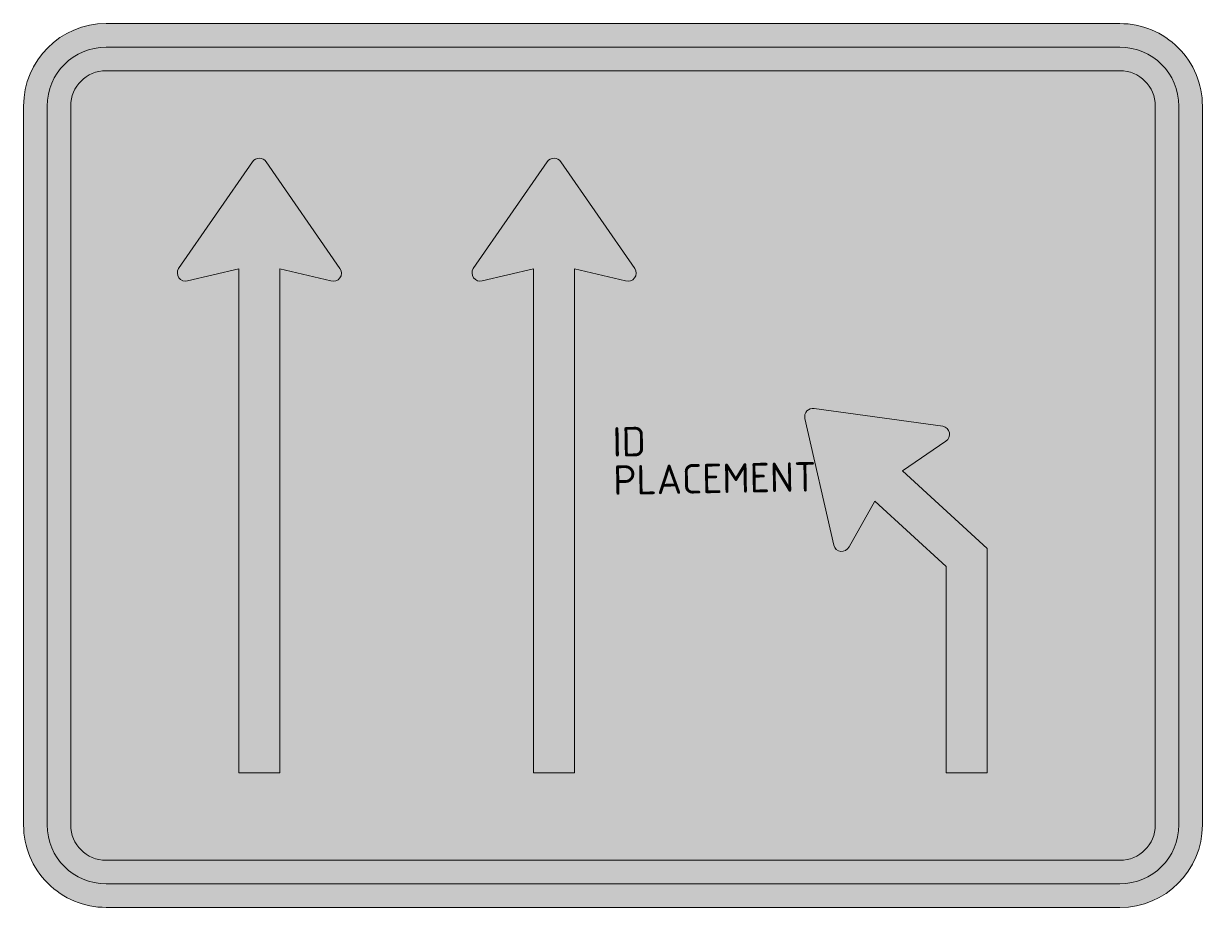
# Model space of a CAD drawing. Extents: x -5 to 5, y -3.8 to 3.8.
import ezdxf
from ezdxf.enums import TextEntityAlignment as Align

# ---------------------------------------------------------------- set-up
doc = ezdxf.new("R2010")
doc.units = 0
doc.styles.add('NLCS-ISO', font='NLCS-ISO.ttf', dxfattribs={"height": 0.25})

msp = doc.modelspace()

# ---------------------------------------------------------------- hatches: boundary and pattern name
at = {"true_color": 0x005b8c}
h = msp.add_hatch(color=146, dxfattribs=at)
h.dxf.hatch_style = 1
h.paths.add_polyline_path([(-4.440892098500626e-16, 3.75), (-4.300000000000001, 3.75, 0.4142135623730949), (-5.000000000000001, 3.05), (-5, -3.050000000000001, 0.414213562373095), (-4.300000000000001, -3.75), (-4.440892098500626e-16, -3.750000000000001), (-4.440892098500626e-16, -3.55), (-4.300000000000001, -3.55, -0.4142135623730946), (-4.799999999999999, -3.050000000000001), (-4.800000000000001, 3.05, -0.4142135623730951), (-4.300000000000001, 3.55), (-4.440892098500626e-16, 3.55)])
h = msp.add_hatch(color=146, dxfattribs=at)
h.dxf.hatch_style = 1
h.paths.add_polyline_path([(4.300000000000001, 3.750000000000001), (-4.440892098500626e-16, 3.75), (-4.440892098500626e-16, 3.55), (4.3, 3.550000000000001, -0.414213562373095), (4.8, 3.050000000000001), (4.800000000000001, -3.05, -0.4142135623730951), (4.300000000000001, -3.55), (-4.440892098500626e-16, -3.55), (-4.440892098500626e-16, -3.75), (4.300000000000001, -3.750000000000001, 0.4142135623730953), (5.000000000000001, -3.050000000000001), (5.000000000000001, 3.050000000000001, 0.4142135623730951)])
at = {"true_color": 0xf1f0ea}
h = msp.add_hatch(color=7, dxfattribs=at)
h.dxf.hatch_style = 1
h.paths.add_polyline_path([(-2.220446049250313e-16, -3.35), (-4.3, -3.35, -0.414213562373095), (-4.6, -3.05), (-4.600000000000001, 3.049999999999999, -0.4142135623730955), (-4.300000000000001, 3.35), (-4.440892098500626e-16, 3.350000000000001), (-4.440892098500626e-16, 3.55), (-4.300000000000001, 3.55, 0.4142135623730951), (-4.800000000000001, 3.05), (-4.8, -3.05, 0.4142135623730951), (-4.300000000000001, -3.55), (-4.440892098500626e-16, -3.55)])
h = msp.add_hatch(color=7, dxfattribs=at)
h.dxf.hatch_style = 1
h.paths.add_polyline_path([(4.800000000000001, -3.05), (4.8, 3.050000000000001, 0.414213562373095), (4.3, 3.550000000000001), (-4.440892098500626e-16, 3.550000000000001), (-4.440892098500626e-16, 3.35), (4.299999999999999, 3.350000000000001, -0.4142135623730955), (4.6, 3.050000000000001), (4.600000000000001, -3.05, -0.4142135623730948), (4.300000000000001, -3.35), (-4.440892098500626e-16, -3.35), (-4.440892098500626e-16, -3.55), (4.300000000000001, -3.55, 0.4142135623730951)])
at = {"true_color": 0x005b8c}
h = msp.add_hatch(color=146, dxfattribs=at)
h.dxf.hatch_style = 1
h.paths.add_polyline_path([(-2.99999840384376, 2.608352396359074), (-2.99999840384376, 3.35), (-4.300000000000001, 3.35, 0.4142135623730949), (-4.600000000000001, 3.05), (-4.600000000000001, 4.440892098500626e-16), (-3.174167780374343, 4.440892098500626e-16), (-3.174167780374343, 1.667856651395312), (-3.608807508987254, 1.565868652322766, -0.6622191255648606), (-3.685691162726556, 1.670997886874446), (-3.058056990895608, 2.577927477475179, -0.2461681502693704)])
h = msp.add_hatch(color=146, dxfattribs=at)
h.dxf.hatch_style = 1
h.paths.add_polyline_path([(-0.4999984038437613, 3.35), (-2.99999840384376, 3.35), (-2.99999840384376, 0), (-0.6741677803743427, 0), (-0.6741677803743427, 1.667856651395312), (-1.108807508987253, 1.565868652322766, -0.6622191255648541), (-1.185691162726557, 1.670997886874445), (-0.5580569908956079, 2.577927477475179, -0.2461681502693704), (-0.4999984038437604, 2.608352396359074)])
h = msp.add_hatch(color=146, dxfattribs=at)
h.dxf.hatch_style = 1
h.paths.add_polyline_path([(4.599999999999998, 3.050000000000001, 0.4142135623730944), (4.299999999999999, 3.350000000000001), (-0.4999984038437604, 3.35), (-0.4999984038437604, 0), (1.718832064497185, 0), (1.627934262680114, 0.3989553463561002, -0.5248111310099879), (1.706410913406703, 0.4846577400245522), (2.789591967941976, 0.3350872814788146, -0.7115018078590213), (2.824433249408093, 0.2060625947885026), (2.521763065126446, 4.440892098500626e-16), (4.600000000000001, 4.440892098500626e-16)])
at = {"true_color": 0xf1f0ea}
h = msp.add_hatch(color=7, dxfattribs=at)
h.dxf.hatch_style = 1
edge = h.paths.add_edge_path()
edge.add_arc((-3.000001596156239, 2.537750654516489), 0.070601741914756, 394.5511484293532, 505.3151041801376, ccw=False)
edge.add_line((-2.941852573620253, 2.577791847549503), (-2.315876262700533, 1.670997886874446))
edge.add_arc((-2.372627007442555, 1.631821818907351), 0.06895949050084868, 253.019556378815, 394.6180221246045, ccw=False)
edge.add_line((-2.392766301064791, 1.565868652322766), (-2.825829027313178, 1.667856651395312))
edge.add_line((-2.825829027313178, 1.667856651395312), (-2.825829027313178, -2.608352396431245))
edge.add_line((-2.825829027313178, -2.608352396431244), (-3.174167780374343, -2.608352396431245))
edge.add_line((-3.174167780374343, -2.608352396431245), (-3.174167780374343, 1.667856651395311))
edge.add_line((-3.174167780374343, 1.667856651395312), (-3.608807508987254, 1.565868652322766))
edge.add_arc((-3.624965747755786, 1.634729818117596), 0.07073152645549122, 149.1523683676151, 283.2055190421028, ccw=False)
edge.add_line((-3.685691162726555, 1.670997886874446), (-3.058056990895608, 2.577927477475179))
h = msp.add_hatch(color=7, dxfattribs=at)
h.dxf.hatch_style = 1
edge = h.paths.add_edge_path()
edge.add_arc((-0.5000015961562392, 2.537750654516489), 0.070601741914756, 394.5511484293532, 505.3151041801376, ccw=False)
edge.add_line((-0.4418525736202525, 2.577791847549503), (0.1841237372994672, 1.670997886874446))
edge.add_arc((0.1273729925574454, 1.631821818907351), 0.06895949050084868, 253.019556378815, 394.6180221246045, ccw=False)
edge.add_line((0.1072336989352092, 1.565868652322766), (-0.3258290273131781, 1.667856651395312))
edge.add_line((-0.3258290273131781, 1.667856651395312), (-0.3258290273131781, -2.608352396431245))
edge.add_line((-0.3258290273131781, -2.608352396431244), (-0.6741677803743426, -2.608352396431245))
edge.add_line((-0.6741677803743427, -2.608352396431245), (-0.6741677803743427, 1.667856651395311))
edge.add_line((-0.6741677803743427, 1.667856651395312), (-1.108807508987254, 1.565868652322766))
edge.add_arc((-1.124965747755786, 1.634729818117596), 0.07073152645549122, 149.1523683676151, 283.2055190421028, ccw=False)
edge.add_line((-1.185691162726555, 1.670997886874446), (-0.5580569908956079, 2.577927477475179))
h = msp.add_hatch(color=7, dxfattribs=at)
h.dxf.hatch_style = 1
edge = h.paths.add_edge_path()
edge.add_line((2.825832229497151, -0.8580042184083188), (2.825832229497151, -2.608352405847188))
edge.add_line((2.825832229497151, -2.608352405847188), (3.174170982558316, -2.608352405847189))
edge.add_line((3.174170982558316, -2.608352405847189), (3.174170982558316, -0.7049014021376281))
edge.add_line((3.174170982558316, -0.7049014021376281), (2.455395967092065, -0.04518375822846554))
edge.add_line((2.455395967092065, -0.04518375822846554), (2.824433249408093, 0.2060625947885031))
edge.add_arc((2.784627599736671, 0.264530184861635), 0.0707315264554912, 304.2476461461921, 438.3007968206794)
edge.add_line((2.79897009144605, 0.3337923084667502), (1.706410913406704, 0.4846577400245522))
edge.add_arc((1.69675354609574, 0.414719615814513), 0.07060174191475542, 442.1380610081573, 552.7682693684328)
edge.add_line((1.627897651171449, 0.3991160362388921), (1.872711326499852, -0.6753843662010939))
edge.add_arc((1.939947745617769, -0.6600652515290104), 0.06895949050084851, 192.8351430636905, 334.4336088094802)
edge.add_line((2.002155124566157, -0.6898251798640767), (2.219851863149844, -0.3018135732972977))
edge.add_line((2.219851863149844, -0.3018135732972977), (2.825832229497151, -0.8580042184083188))
at = {"true_color": 0x005b8c}
h = msp.add_hatch(color=146, dxfattribs=at)
h.dxf.hatch_style = 1
h.paths.add_polyline_path([(2.825832229497151, -0.8580042184083183), (2.219851863149844, -0.3018135732972977), (2.002155124566158, -0.6898251798640755, -0.7106529340059476), (1.872711326499852, -0.6753843662010945), (1.718832064497185, 0), (-0.3258290273131781, 0), (-0.3258290273131779, -2.608352396431243), (-0.6741677803743427, -2.608352396431246), (-0.6741677803743427, 0), (-2.825829027313178, 4.440892098500626e-16), (-2.825829027313178, -2.608352396431244), (-3.174167780374343, -2.608352396431245), (-3.174167780374343, 4.440892098500626e-16), (-4.600000000000001, 4.440892098500626e-16), (-4.6, -3.05, 0.4142135623730951), (-4.3, -3.35), (4.300000000000001, -3.349999999999999, 0.4142135623730948), (4.600000000000001, -3.049999999999999), (4.6, 0), (2.521763065126444, 0), (2.455395967092065, -0.04518375822846599), (3.174170982558316, -0.7049014021376281), (3.174170982558315, -2.608352405847189), (2.825832229497151, -2.608352405847189)])

# ---------------------------------------------------------------- linework, layer by layer
at = {"color": 145, "lineweight": 0, "true_color": 0x377daf}
msp.add_lwpolyline([(-4.3, -3.75), (4.300000000000001, -3.75, 0.4142135623730953), (5.000000000000001, -3.05), (5, 3.050000000000001, 0.4142135623730953), (4.3, 3.750000000000001), (-4.300000000000001, 3.75, 0.4142135623730953), (-5.000000000000001, 3.05), (-5, -3.050000000000001, 0.4142135623730952)], format="xyb", close=True, dxfattribs=at)
at = {"color": 7, "lineweight": 0, "true_color": 0xf1f0ea}
for points in [[(-4.3, -3.55), (4.300000000000001, -3.55, 0.414213562373095), (4.800000000000001, -3.05), (4.8, 3.050000000000001, 0.414213562373095), (4.3, 3.550000000000001), (-4.300000000000001, 3.55, 0.414213562373095), (-4.800000000000001, 3.05), (-4.8, -3.050000000000001, 0.414213562373095)], [(-4.3, -3.35), (4.300000000000001, -3.35, 0.4142135623730948), (4.600000000000001, -3.05), (4.6, 3.050000000000001, 0.4142135623730948), (4.3, 3.350000000000001), (-4.300000000000001, 3.35, 0.4142135623730948), (-4.600000000000001, 3.05), (-4.6, -3.050000000000001, 0.4142135623730943)], [(-3.174167780374343, -2.608352396431245), (-3.174167780374343, 1.667856651395312), (-3.608807508987254, 1.565868652322766, -0.6622191255648601), (-3.685691162726556, 1.670997886874446), (-3.058056990895608, 2.577927477475179, -0.5240670413603185), (-2.941946201416871, 2.577927477475179), (-2.315876262700533, 1.670997886874446, -0.7106529340059415), (-2.392766301064791, 1.565868652322766), (-2.825829027313178, 1.667856651395312), (-2.825829027313178, -2.608352396431244)], [(-0.6741677803743427, -2.608352396431245), (-0.6741677803743427, 1.667856651395312), (-1.108807508987254, 1.565868652322766, -0.6622191255648601), (-1.185691162726556, 1.670997886874446), (-0.5580569908956079, 2.577927477475179, -0.5240670413603185), (-0.4419462014168714, 2.577927477475179), (0.1841237372994673, 1.670997886874446, -0.7106529340059415), (0.1072336989352092, 1.565868652322766), (-0.3258290273131781, 1.667856651395312), (-0.3258290273131781, -2.608352396431244)], [(2.825832229497151, -0.8580042184083188), (2.825832229497151, -2.608352405847188), (3.174170982558316, -2.608352405847189), (3.174170982558316, -0.7049014021376281), (2.455395967092065, -0.04518375822846554), (2.824433249408093, 0.2060625947885031, 0.6622191255648601), (2.79897009144605, 0.3337923084667502), (1.706410913406704, 0.4846577400245522, 0.5240670413603185), (1.627897651171449, 0.3991160362388921), (1.872711326499852, -0.6753843662010937, 0.7106529340059415), (2.002155124566157, -0.6898251798640767), (2.219851863149844, -0.3018135732972977)]]:
    msp.add_lwpolyline(points, format="xyb", close=True, dxfattribs=at)

# ---------------------------------------------------------------- texts
at = {"style": 'NLCS-ISO'}
msp.add_attdef('ID', text='', height=0.25, rotation=1, dxfattribs=at).set_placement((0, 0), align=Align.BOTTOM_LEFT)
msp.add_attdef('PLACEMENT', text='', height=0.25, rotation=1, dxfattribs=at).set_placement((0, 0), align=Align.TOP_LEFT)

doc.saveas('drawing.dxf')
